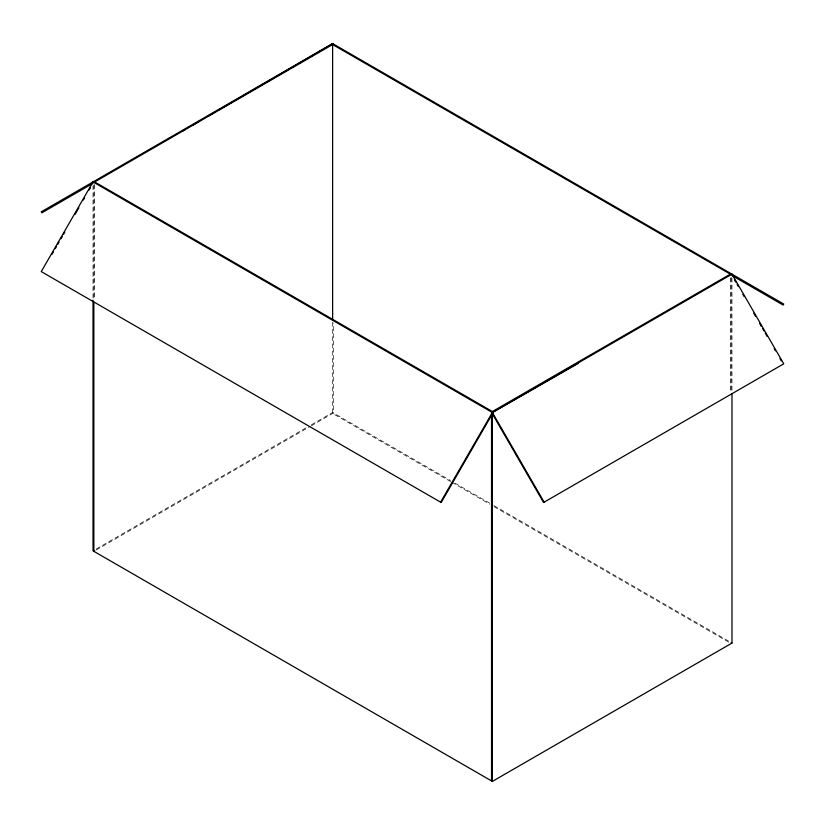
<?xml version="1.0" encoding="UTF-8"?>
<svg xmlns="http://www.w3.org/2000/svg" width="825" height="825" viewBox="0 0 825 825"><rect width="100%" height="100%" fill="white"/><g stroke="black" fill="none" stroke-linecap="round" stroke-linejoin="round"><path stroke-width="0.62" stroke-dasharray="4.12 3.09" d="M96.36 548.914L306.993 427.298M311.458 424.731L332.63 412.5L450.429 480.511M96.082 550.038L310.056 426.494M311.169 425.855L333.465 412.985L333.465 323.008M454.884 483.089L489.421 503.023M493.876 505.591L731.146 642.582M450.708 481.635L332.63 413.459L332.63 322.204M451.822 482.285L489.699 504.147M494.154 506.715L729.207 642.428M731.981 278.015L731.981 392.411M731.146 277.54L731.146 391.937M730.321 278.015L730.321 392.411M94.679 184.501L94.679 298.908M93.854 184.986L93.854 299.382M93.019 185.79L93.019 298.908"/><path stroke-width="1.24" d="M52.068 254.224L53.347 252.017M55.265 248.696L56.533 246.479M57.812 244.262L59.091 242.055M61.009 238.734L62.288 236.517M63.566 234.3L64.845 232.093M75.075 214.376L78.911 207.735M83.377 199.99L84.655 197.773M89.131 190.018L90.41 187.811M332.042 44.612L332.63 43.601L783.75 304.054L783.162 305.064L732.497 275.818M440.602 502.167L492.37 412.5L731.981 274.158L783.75 363.825L543.551 502.507L492.37 413.851L492.37 412.5L578.181 363.443M731.393 275.179L731.981 274.158M182.872 130.907L185.089 129.618M192.854 125.091L199.516 121.203M208.385 116.036L215.047 112.148M218.367 110.21L240.56 97.278M242.777 95.978L332.63 43.601L41.25 211.819L41.838 212.84L93.019 183.294M93.854 182.418L333.465 44.076M94.679 550.842L93.854 551.317L93.854 301.96M491.535 412.015L731.146 273.683M492.37 780.44L491.535 780.924L491.535 413.304M93.019 300.187L93.019 550.842L492.37 781.399L731.981 643.067L731.981 393.7M730.321 274.158L332.63 44.56L332.63 319.626M94.679 181.933L492.37 411.541M731.146 642.582L731.981 643.067M734.539 279.953L735.817 282.171M737.096 284.388L738.375 286.595M742.861 294.36L744.14 296.567M753.73 313.191L755.648 316.522M759.495 323.163L761.413 326.494M762.692 328.711L763.971 330.928M765.249 333.135L767.167 336.466M774.201 348.655L775.49 350.873M779.965 358.627L781.244 360.845M544.139 502.167L492.37 412.5L492.37 781.399M93.019 181.933L41.25 271.6L441.189 502.507L492.958 412.84L93.019 181.933"/></g></svg>
